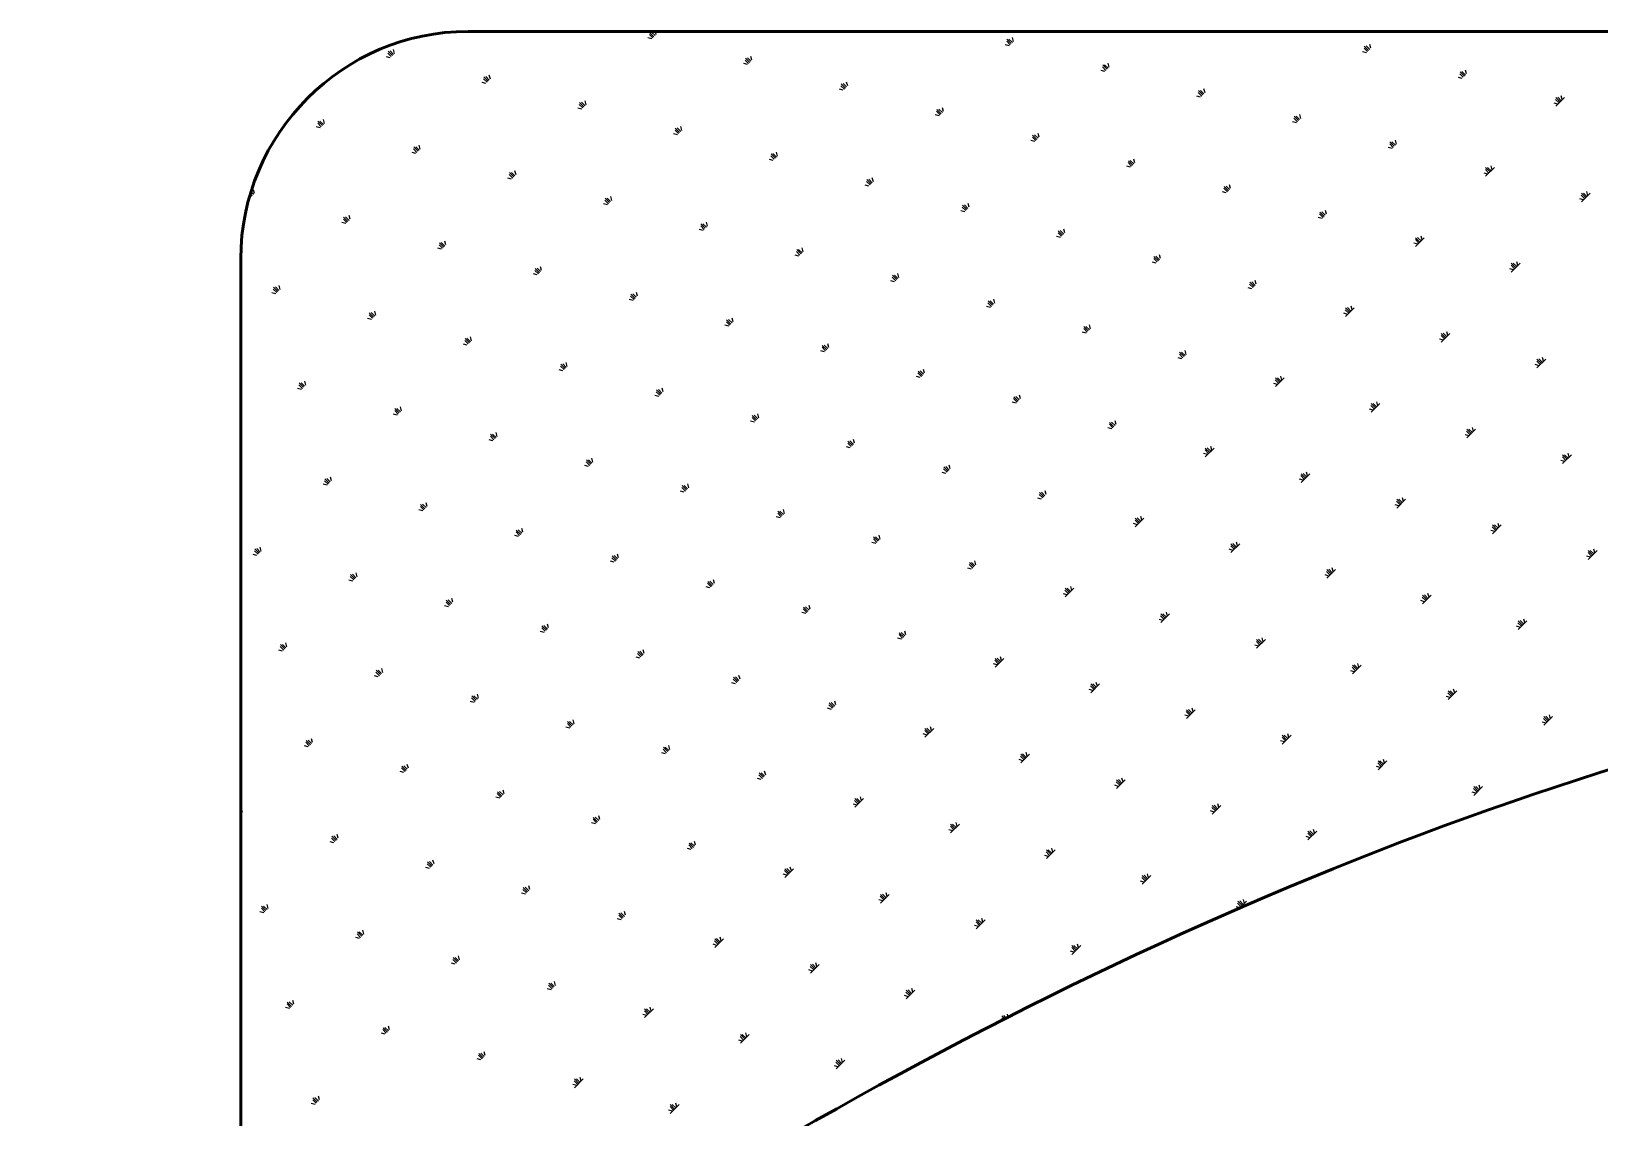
# Model space of a CAD drawing. Extents: x -2746917 to -971774, y -3334247 to -3250358.
# Drawn here: x -2364493 to -2363498, y -3276389 to -3275701 of the extents above; entities that cross this region are included whole.
import ezdxf

# ---------------------------------------------------------------- set-up
doc = ezdxf.new("R2010")
doc.units = 0
doc.header["$LTSCALE"] = 1000
doc.header["$MEASUREMENT"] = 0
doc.layers.get('0').update_dxf_attribs({"linetype": 'CONTINUOUS'})
doc.layers.add('PUB_TITLE', color=4, linetype='CONTINUOUS')

# ---------------------------------------------------------------- blocks, each defined once
blk = doc.blocks.new('A$C6B365CFD')
at = {"layer": 'PUB_TITLE', "color": 4}
for p, q in [((-497.42, 23374.92), (-499.85, 23375.57)), ((-496.72, 23375.62), (-498.95, 23377.84)), ((-496.03, 23376.31), (-498.81, 23379.09)), ((-495.33, 23377.01), (-497.56, 23379.23)), ((-494.64, 23377.7), (-495.18, 23379.73)), ((-268, 23373.34), (-268.66, 23375.77)), ((-662.63, 23363.71), (-664.86, 23365.93)), ((-661.94, 23364.4), (-664.72, 23367.18)), ((-661.24, 23365.1), (-663.47, 23367.32)), ((-660.55, 23365.79), (-661.2, 23368.22)), ((-270.78, 23370.56), (-273.21, 23371.21)), ((-270.09, 23371.26), (-272.31, 23373.48)), ((-269.39, 23371.95), (-272.17, 23374.73)), ((-268.7, 23372.65), (-270.92, 23374.87)), ((-44.15, 23366.2), (-46.58, 23366.85)), ((-43.45, 23366.9), (-45.68, 23369.12)), ((-42.76, 23367.59), (-45.54, 23370.37)), ((-42.06, 23368.29), (-44.29, 23370.51)), ((-41.37, 23368.98), (-42.02, 23371.41)), ((-663.33, 23363.01), (-665.76, 23363.66)), ((-436.69, 23358.65), (-439.12, 23359.3)), ((-436, 23359.35), (-438.22, 23361.57)), ((-435.3, 23360.04), (-438.08, 23362.82)), ((-434.61, 23360.74), (-436.83, 23362.96)), ((-433.91, 23361.43), (-434.56, 23363.86)), ((-209.36, 23354.99), (-211.58, 23357.21)), ((-208.67, 23355.68), (-211.45, 23358.46)), ((-207.97, 23356.38), (-210.2, 23358.6)), ((-207.28, 23357.07), (-207.93, 23359.5)), ((-602.6, 23346.74), (-605.03, 23347.39)), ((-601.91, 23347.43), (-604.13, 23349.66)), ((-601.21, 23348.13), (-603.99, 23350.91)), ((-600.52, 23348.82), (-602.74, 23351.05)), ((-599.82, 23349.52), (-600.47, 23351.95)), ((-374.58, 23343.77), (-377.35, 23346.55)), ((-373.88, 23344.46), (-376.1, 23346.69)), ((-373.19, 23345.16), (-373.84, 23347.59)), ((-210.06, 23354.29), (-212.49, 23354.94)), ((16.58, 23349.93), (14.15, 23350.58)), ((17.27, 23350.63), (15.05, 23352.85)), ((17.97, 23351.32), (15.19, 23354.1)), ((18.66, 23352.02), (16.44, 23354.24)), ((19.36, 23352.71), (18.71, 23355.14)), ((-539.1, 23333.25), (-539.75, 23335.68)), ((-375.96, 23342.38), (-378.39, 23343.03)), ((-375.27, 23343.07), (-377.49, 23345.3)), ((-149.33, 23338.02), (-151.76, 23338.67)), ((-148.64, 23338.71), (-150.86, 23340.94)), ((-147.94, 23339.41), (-150.72, 23342.19)), ((-147.25, 23340.1), (-149.47, 23342.33)), ((-146.55, 23340.8), (-147.2, 23343.23)), ((78, 23334.35), (75.78, 23336.58)), ((78.69, 23335.05), (75.92, 23337.83)), ((75.92, 23332.27), (81.47, 23337.83)), ((79.39, 23335.74), (77.17, 23337.97)), ((80.08, 23336.44), (79.43, 23338.87)), ((-541.87, 23330.47), (-544.3, 23331.12)), ((-541.18, 23331.16), (-543.4, 23333.39)), ((-540.48, 23331.86), (-543.26, 23334.64)), ((-539.79, 23332.55), (-542.01, 23334.78)), ((-315.24, 23326.11), (-317.67, 23326.76)), ((-314.54, 23326.8), (-316.77, 23329.03)), ((-313.85, 23327.5), (-316.63, 23330.28)), ((-313.15, 23328.19), (-315.38, 23330.42)), ((-312.46, 23328.89), (-313.11, 23331.32)), ((-87.21, 23323.14), (-89.99, 23325.92)), ((-86.52, 23323.83), (-88.74, 23326.06)), ((-85.82, 23324.53), (-86.48, 23326.96)), ((77.31, 23333.66), (74.88, 23334.31)), ((-707.78, 23318.56), (-710.21, 23319.21)), ((-707.09, 23319.25), (-709.31, 23321.47)), ((-706.39, 23319.95), (-709.17, 23322.72)), ((-705.7, 23320.64), (-707.92, 23322.86)), ((-705, 23321.34), (-705.65, 23323.76)), ((-480.45, 23314.89), (-482.67, 23317.11)), ((-479.76, 23315.59), (-482.54, 23318.36)), ((-479.06, 23316.28), (-481.29, 23318.5)), ((-478.37, 23316.98), (-479.02, 23319.4)), ((-88.6, 23321.75), (-91.03, 23322.4)), ((-87.91, 23322.44), (-90.13, 23324.67)), ((-645.67, 23303.67), (-648.44, 23306.45)), ((-644.97, 23304.37), (-647.19, 23306.59)), ((-644.28, 23305.06), (-644.93, 23307.49)), ((-481.15, 23314.2), (-483.58, 23314.85)), ((-254.51, 23309.84), (-256.94, 23310.49)), ((-253.82, 23310.53), (-256.04, 23312.75)), ((-253.12, 23311.23), (-255.9, 23314)), ((-252.43, 23311.92), (-254.65, 23314.14)), ((-251.73, 23312.62), (-252.38, 23315.04)), ((-27.88, 23305.48), (-30.31, 23306.13)), ((-27.18, 23306.17), (-29.4, 23308.39)), ((-26.49, 23306.87), (-29.27, 23309.64)), ((-25.79, 23307.56), (-28.02, 23309.78)), ((-25.1, 23308.26), (-25.75, 23310.68)), ((-647.06, 23302.29), (-649.48, 23302.94)), ((-646.36, 23302.98), (-648.58, 23305.2)), ((-420.42, 23297.93), (-422.85, 23298.58)), ((-419.73, 23298.62), (-421.95, 23300.84)), ((-419.03, 23299.31), (-421.81, 23302.09)), ((-418.34, 23300.01), (-420.56, 23302.23)), ((-417.64, 23300.7), (-418.29, 23303.13)), ((-193.09, 23294.26), (-195.31, 23296.48)), ((-192.4, 23294.95), (-195.17, 23297.73)), ((-191.7, 23295.65), (-193.92, 23297.87)), ((-191.01, 23296.34), (-191.66, 23298.77)), ((-586.33, 23286.01), (-588.76, 23286.66)), ((-585.63, 23286.71), (-587.86, 23288.93)), ((-584.94, 23287.4), (-587.72, 23290.18)), ((-584.24, 23288.1), (-586.47, 23290.32)), ((-583.55, 23288.79), (-584.2, 23291.22)), ((-358.3, 23283.04), (-361.08, 23285.82)), ((-357.61, 23283.74), (-359.83, 23285.96)), ((-356.91, 23284.43), (-357.57, 23286.86)), ((-193.78, 23293.57), (-196.21, 23294.22)), ((32.85, 23289.21), (30.42, 23289.86)), ((33.55, 23289.9), (31.32, 23292.12)), ((34.24, 23290.59), (31.46, 23293.37)), ((31.46, 23287.82), (37.02, 23293.37)), ((34.93, 23291.29), (32.71, 23293.51)), ((35.63, 23291.98), (34.98, 23294.41)), ((-750.85, 23275.49), (-752.09, 23276.73)), ((-750.15, 23276.19), (-751.77, 23277.8)), ((-749.46, 23276.88), (-750.11, 23279.31)), ((-359.69, 23281.65), (-362.12, 23282.3)), ((-359, 23282.35), (-361.22, 23284.57)), ((-133.06, 23277.29), (-135.49, 23277.94)), ((-132.36, 23277.99), (-134.59, 23280.21)), ((-131.67, 23278.68), (-134.45, 23281.46)), ((-130.97, 23279.38), (-133.2, 23281.6)), ((-130.28, 23280.07), (-130.93, 23282.5)), ((94.27, 23273.63), (92.05, 23275.85)), ((94.97, 23274.32), (92.19, 23277.1)), ((92.19, 23271.54), (97.75, 23277.1)), ((95.66, 23275.02), (93.44, 23277.24)), ((96.36, 23275.71), (95.7, 23278.14)), ((-752.24, 23274.1), (-752.81, 23274.26)), ((-751.54, 23274.8), (-752.41, 23275.66)), ((-525.6, 23269.74), (-528.03, 23270.39)), ((-524.91, 23270.44), (-527.13, 23272.66)), ((-524.21, 23271.13), (-526.99, 23273.91)), ((-523.52, 23271.83), (-525.74, 23274.05)), ((-522.82, 23272.52), (-523.47, 23274.95)), ((-298.97, 23265.38), (-301.4, 23266.03)), ((-298.27, 23266.08), (-300.49, 23268.3)), ((-297.58, 23266.77), (-300.36, 23269.55)), ((-296.88, 23267.47), (-299.11, 23269.69)), ((-296.19, 23268.16), (-296.84, 23270.59)), ((-69.55, 23263.8), (-70.2, 23266.23)), ((93.58, 23272.93), (91.15, 23273.58)), ((-691.51, 23257.83), (-693.94, 23258.48)), ((-690.82, 23258.52), (-693.04, 23260.75)), ((-690.12, 23259.22), (-692.9, 23262)), ((-689.43, 23259.91), (-691.65, 23262.14)), ((-688.73, 23260.61), (-689.38, 23263.04)), ((-464.18, 23254.16), (-466.4, 23256.39)), ((-463.49, 23254.86), (-466.26, 23257.64)), ((-462.79, 23255.55), (-465.01, 23257.78)), ((-462.1, 23256.25), (-462.75, 23258.68)), ((-72.33, 23261.02), (-74.76, 23261.67)), ((-71.64, 23261.72), (-73.86, 23263.94)), ((-70.94, 23262.41), (-73.72, 23265.19)), ((-70.25, 23263.11), (-72.47, 23265.33)), ((-628.7, 23243.64), (-630.92, 23245.86)), ((-628.01, 23244.34), (-628.66, 23246.77)), ((-464.88, 23253.47), (-467.3, 23254.12)), ((-238.24, 23249.11), (-240.67, 23249.76)), ((-237.55, 23249.8), (-239.77, 23252.03)), ((-236.85, 23250.5), (-239.63, 23253.28)), ((-236.16, 23251.19), (-238.38, 23253.42)), ((-235.46, 23251.89), (-236.11, 23254.32)), ((-10.91, 23245.44), (-13.13, 23247.67)), ((-10.22, 23246.14), (-12.99, 23248.92)), ((-12.99, 23243.36), (-7.44, 23248.92)), ((-9.52, 23246.83), (-11.74, 23249.06)), ((-8.83, 23247.53), (-9.48, 23249.96)), ((-630.78, 23241.56), (-633.21, 23242.21)), ((-630.09, 23242.25), (-632.31, 23244.48)), ((-629.39, 23242.95), (-632.17, 23245.73)), ((-404.15, 23237.2), (-406.58, 23237.85)), ((-403.45, 23237.89), (-405.68, 23240.12)), ((-402.76, 23238.59), (-405.54, 23241.37)), ((-402.06, 23239.28), (-404.29, 23241.5)), ((-401.37, 23239.98), (-402.02, 23242.41)), ((-176.12, 23234.23), (-178.9, 23237.01)), ((-175.43, 23234.92), (-177.65, 23237.14)), ((-174.73, 23235.62), (-175.39, 23238.05)), ((-11.6, 23244.75), (-14.03, 23245.4)), ((-569.36, 23225.98), (-571.59, 23228.2)), ((-568.67, 23226.68), (-571.45, 23229.45)), ((-567.97, 23227.37), (-570.2, 23229.59)), ((-567.28, 23228.07), (-567.93, 23230.49)), ((-340.64, 23223.71), (-341.29, 23226.13)), ((-177.51, 23232.84), (-179.94, 23233.49)), ((-176.82, 23233.53), (-179.04, 23235.76)), ((49.12, 23228.48), (46.69, 23229.13)), ((49.82, 23229.17), (47.59, 23231.4)), ((50.51, 23229.87), (47.73, 23232.65)), ((47.73, 23227.09), (53.29, 23232.65)), ((51.21, 23230.56), (48.98, 23232.78)), ((51.9, 23231.26), (51.25, 23233.69)), ((-735.27, 23214.07), (-737.49, 23216.29)), ((-734.58, 23214.76), (-737.35, 23217.54)), ((-733.88, 23215.46), (-736.1, 23217.68)), ((-733.19, 23216.15), (-733.84, 23218.58)), ((-570.06, 23225.29), (-572.49, 23225.94)), ((-343.42, 23220.93), (-345.85, 23221.58)), ((-342.73, 23221.62), (-344.95, 23223.84)), ((-342.03, 23222.32), (-344.81, 23225.09)), ((-341.34, 23223.01), (-343.56, 23225.23)), ((-116.79, 23216.57), (-119.22, 23217.22)), ((-116.09, 23217.26), (-118.31, 23219.48)), ((-115.4, 23217.96), (-118.18, 23220.73)), ((-114.7, 23218.65), (-116.93, 23220.87)), ((-114.01, 23219.35), (-114.66, 23221.77)), ((-735.97, 23213.37), (-738.39, 23214.03)), ((-509.33, 23209.01), (-511.76, 23209.67)), ((-508.64, 23209.71), (-510.86, 23211.93)), ((-507.94, 23210.4), (-510.72, 23213.18)), ((-507.25, 23211.1), (-509.47, 23213.32)), ((-506.55, 23211.79), (-507.2, 23214.22)), ((-282, 23205.35), (-284.22, 23207.57)), ((-281.31, 23206.04), (-284.08, 23208.82)), ((-280.61, 23206.74), (-282.83, 23208.96)), ((-279.92, 23207.43), (-280.57, 23209.86)), ((-675.24, 23197.1), (-677.67, 23197.75)), ((-674.54, 23197.8), (-676.77, 23200.02)), ((-673.85, 23198.49), (-676.63, 23201.27)), ((-673.15, 23199.19), (-675.38, 23201.41)), ((-672.46, 23199.88), (-673.11, 23202.31)), ((-447.21, 23194.13), (-449.99, 23196.91)), ((-446.52, 23194.83), (-448.74, 23197.05)), ((-445.83, 23195.52), (-446.48, 23197.95)), ((-282.69, 23204.65), (-285.12, 23205.31)), ((-56.06, 23200.29), (-58.49, 23200.95)), ((-55.36, 23200.99), (-57.59, 23203.21)), ((-54.67, 23201.68), (-57.45, 23204.46)), ((-57.45, 23198.91), (-51.89, 23204.46)), ((-53.98, 23202.38), (-56.2, 23204.6)), ((-53.28, 23203.07), (-53.93, 23205.5)), ((-448.6, 23192.74), (-451.03, 23193.39)), ((-447.91, 23193.44), (-450.13, 23195.66)), ((-221.97, 23188.38), (-224.4, 23189.03)), ((-221.27, 23189.08), (-223.5, 23191.3)), ((-220.58, 23189.77), (-223.36, 23192.55)), ((-219.88, 23190.47), (-222.11, 23192.69)), ((-219.19, 23191.16), (-219.84, 23193.59)), ((5.36, 23184.72), (3.14, 23186.94)), ((6.06, 23185.41), (3.28, 23188.19)), ((3.28, 23182.63), (8.83, 23188.19)), ((6.75, 23186.11), (4.53, 23188.33)), ((7.45, 23186.8), (6.79, 23189.23)), ((-614.51, 23180.83), (-616.94, 23181.48)), ((-613.82, 23181.53), (-616.04, 23183.75)), ((-613.12, 23182.22), (-615.9, 23185)), ((-612.43, 23182.92), (-614.65, 23185.14)), ((-611.73, 23183.61), (-612.38, 23186.04)), ((-387.88, 23176.47), (-390.31, 23177.12)), ((-387.18, 23177.17), (-389.4, 23179.39)), ((-386.49, 23177.86), (-389.27, 23180.64)), ((-385.79, 23178.56), (-388.02, 23180.78)), ((-385.1, 23179.25), (-385.75, 23181.68)), ((-159.85, 23173.5), (-162.63, 23176.28)), ((-159.16, 23174.2), (-161.38, 23176.42)), ((-158.46, 23174.89), (-159.11, 23177.32)), ((4.67, 23184.02), (2.24, 23184.67)), ((-553.09, 23165.25), (-555.31, 23167.48)), ((-552.4, 23165.95), (-555.17, 23168.73)), ((-551.7, 23166.64), (-553.92, 23168.87)), ((-551.01, 23167.34), (-551.66, 23169.77)), ((-161.24, 23172.11), (-163.67, 23172.76)), ((-160.55, 23172.81), (-162.77, 23175.03)), ((65.39, 23167.75), (62.96, 23168.4)), ((66.09, 23168.45), (63.87, 23170.67)), ((66.78, 23169.14), (64, 23171.92)), ((64, 23166.36), (69.56, 23171.92)), ((67.48, 23169.84), (65.26, 23172.06)), ((68.17, 23170.53), (67.52, 23172.96)), ((-718.3, 23154.04), (-721.08, 23156.82)), ((-717.61, 23154.73), (-719.83, 23156.95)), ((-716.92, 23155.43), (-717.57, 23157.86)), ((-553.79, 23164.56), (-556.21, 23165.21)), ((-327.15, 23160.2), (-329.58, 23160.85)), ((-326.46, 23160.89), (-328.68, 23163.12)), ((-325.76, 23161.59), (-328.54, 23164.37)), ((-325.07, 23162.28), (-327.29, 23164.51)), ((-324.37, 23162.98), (-325.02, 23165.41)), ((-100.51, 23155.84), (-102.94, 23156.49)), ((-99.82, 23156.53), (-102.04, 23158.76)), ((-99.13, 23157.23), (-101.9, 23160.01)), ((-101.9, 23154.45), (-96.35, 23160.01)), ((-98.43, 23157.92), (-100.65, 23160.15)), ((-97.74, 23158.62), (-98.39, 23161.05)), ((-719.69, 23152.65), (-722.12, 23153.3)), ((-719, 23153.34), (-721.22, 23155.57)), ((-493.06, 23148.29), (-495.49, 23148.94)), ((-492.36, 23148.98), (-494.59, 23151.21)), ((-491.67, 23149.68), (-494.45, 23152.46)), ((-490.97, 23150.37), (-493.2, 23152.59)), ((-490.28, 23151.07), (-490.93, 23153.5)), ((-265.73, 23144.62), (-267.95, 23146.85)), ((-265.03, 23145.32), (-267.81, 23148.1)), ((-264.34, 23146.01), (-266.56, 23148.23)), ((-263.64, 23146.71), (-264.3, 23149.14)), ((-658.97, 23136.38), (-661.4, 23137.03)), ((-658.27, 23137.07), (-660.5, 23139.29)), ((-657.58, 23137.77), (-660.36, 23140.54)), ((-656.88, 23138.46), (-659.11, 23140.68)), ((-656.19, 23139.15), (-656.84, 23141.58)), ((-429.55, 23134.79), (-430.2, 23137.22)), ((-266.42, 23143.93), (-268.85, 23144.58)), ((-39.79, 23139.57), (-42.22, 23140.22)), ((-39.09, 23140.26), (-41.32, 23142.49)), ((-38.4, 23140.96), (-41.18, 23143.74)), ((-41.18, 23138.18), (-35.62, 23143.74)), ((-37.7, 23141.65), (-39.93, 23143.87)), ((-37.01, 23142.35), (-37.66, 23144.78)), ((-432.33, 23132.02), (-434.76, 23132.67)), ((-431.64, 23132.71), (-433.86, 23134.93)), ((-430.94, 23133.41), (-433.72, 23136.18)), ((-430.25, 23134.1), (-432.47, 23136.32)), ((-205.7, 23127.66), (-208.13, 23128.31)), ((-205, 23128.35), (-207.22, 23130.57)), ((-204.31, 23129.05), (-207.09, 23131.82)), ((-203.61, 23129.74), (-205.84, 23131.96)), ((-202.92, 23130.43), (-203.57, 23132.86)), ((22.33, 23124.69), (19.55, 23127.46)), ((19.55, 23121.91), (25.11, 23127.46)), ((23.02, 23125.38), (20.8, 23127.6)), ((23.72, 23126.07), (23.07, 23128.5)), ((-598.24, 23120.1), (-600.67, 23120.76)), ((-597.55, 23120.8), (-599.77, 23123.02)), ((-596.85, 23121.49), (-599.63, 23124.27)), ((-596.16, 23122.19), (-598.38, 23124.41)), ((-595.46, 23122.88), (-596.11, 23125.31)), ((-370.91, 23116.44), (-373.13, 23118.66)), ((-370.22, 23117.13), (-372.99, 23119.91)), ((-369.52, 23117.83), (-371.74, 23120.05)), ((-368.83, 23118.52), (-369.48, 23120.95)), ((-142.19, 23114.16), (-142.84, 23116.59)), ((20.94, 23123.3), (18.51, 23123.95)), ((21.63, 23123.99), (19.41, 23126.21)), ((-536.82, 23104.53), (-539.04, 23106.75)), ((-536.12, 23105.22), (-538.9, 23108)), ((-535.43, 23105.92), (-537.65, 23108.14)), ((-534.74, 23106.61), (-535.39, 23109.04)), ((-371.61, 23115.74), (-374.03, 23116.4)), ((-144.97, 23111.38), (-147.4, 23112.04)), ((-144.28, 23112.08), (-146.5, 23114.3)), ((-143.58, 23112.77), (-146.36, 23115.55)), ((-146.36, 23110), (-140.8, 23115.55)), ((-142.89, 23113.47), (-145.11, 23115.69)), ((81.67, 23107.02), (79.24, 23107.68)), ((82.36, 23107.72), (80.14, 23109.94)), ((83.05, 23108.41), (80.28, 23111.19)), ((80.28, 23105.64), (85.83, 23111.19)), ((83.75, 23109.11), (81.53, 23111.33)), ((84.44, 23109.8), (83.79, 23112.23)), ((-700.64, 23094.7), (-701.29, 23097.13)), ((-537.51, 23103.83), (-539.94, 23104.48)), ((-310.88, 23099.47), (-313.31, 23100.12)), ((-310.18, 23100.17), (-312.41, 23102.39)), ((-309.49, 23100.86), (-312.27, 23103.64)), ((-308.79, 23101.56), (-311.02, 23103.78)), ((-308.1, 23102.25), (-308.75, 23104.68)), ((-83.55, 23095.81), (-85.77, 23098.03)), ((-82.85, 23096.5), (-85.63, 23099.28)), ((-85.63, 23093.72), (-80.08, 23099.28)), ((-82.16, 23097.2), (-84.38, 23099.42)), ((-81.46, 23097.89), (-82.12, 23100.32)), ((-703.42, 23091.92), (-705.85, 23092.57)), ((-702.73, 23092.62), (-704.95, 23094.84)), ((-702.03, 23093.31), (-704.81, 23096.09)), ((-701.34, 23094.01), (-703.56, 23096.23)), ((-476.79, 23087.56), (-479.22, 23088.21)), ((-476.09, 23088.26), (-478.31, 23090.48)), ((-475.4, 23088.95), (-478.18, 23091.73)), ((-474.7, 23089.65), (-476.93, 23091.87)), ((-474.01, 23090.34), (-474.66, 23092.77)), ((-248.76, 23084.59), (-251.54, 23087.37)), ((-248.07, 23085.29), (-250.29, 23087.51)), ((-247.37, 23085.98), (-248.02, 23088.41)), ((-84.24, 23095.11), (-86.67, 23095.76)), ((-642, 23076.34), (-644.22, 23078.57)), ((-641.31, 23077.04), (-644.08, 23079.82)), ((-640.61, 23077.73), (-642.83, 23079.96)), ((-639.92, 23078.43), (-640.57, 23080.86)), ((-250.15, 23083.2), (-252.58, 23083.85)), ((-249.46, 23083.9), (-251.68, 23086.12)), ((-23.52, 23078.84), (-25.95, 23079.49)), ((-22.82, 23079.54), (-25.04, 23081.76)), ((-22.13, 23080.23), (-24.91, 23083.01)), ((-24.91, 23077.45), (-19.35, 23083.01)), ((-21.43, 23080.93), (-23.66, 23083.15)), ((-20.74, 23081.62), (-21.39, 23084.05)), ((-642.7, 23075.65), (-645.12, 23076.3)), ((-416.06, 23071.29), (-418.49, 23071.94)), ((-415.37, 23071.98), (-417.59, 23074.21)), ((-414.67, 23072.68), (-417.45, 23075.46)), ((-413.98, 23073.37), (-416.2, 23075.6)), ((-413.28, 23074.07), (-413.93, 23076.5)), ((-189.42, 23066.93), (-191.85, 23067.58)), ((-188.73, 23067.62), (-190.95, 23069.85)), ((-188.04, 23068.32), (-190.81, 23071.1)), ((-190.81, 23065.54), (-185.26, 23071.1)), ((-187.34, 23069.01), (-189.56, 23071.24)), ((-186.65, 23069.71), (-187.3, 23072.14)), ((39.29, 23064.65), (37.07, 23066.88)), ((39.99, 23065.35), (39.34, 23067.78)), ((-581.97, 23059.38), (-584.4, 23060.03)), ((-581.27, 23060.07), (-583.5, 23062.3)), ((-580.58, 23060.77), (-583.36, 23063.55)), ((-579.88, 23061.46), (-582.11, 23063.68)), ((-579.19, 23062.16), (-579.84, 23064.59)), ((-354.64, 23055.71), (-356.86, 23057.94)), ((-353.94, 23056.41), (-356.72, 23059.19)), ((-353.25, 23057.1), (-355.47, 23059.32)), ((-352.55, 23057.8), (-353.21, 23060.23)), ((37.21, 23062.57), (34.78, 23063.22)), ((37.91, 23063.26), (35.68, 23065.49)), ((38.6, 23063.96), (35.82, 23066.74)), ((35.82, 23061.18), (41.38, 23066.74)), ((-747.88, 23047.47), (-750.31, 23048.12)), ((-747.18, 23048.16), (-749.41, 23050.38)), ((-746.49, 23048.86), (-749.27, 23051.63)), ((-745.79, 23049.55), (-748.02, 23051.77)), ((-745.1, 23050.24), (-745.75, 23052.67)), ((-519.85, 23044.5), (-522.63, 23047.27)), ((-519.16, 23045.19), (-521.38, 23047.41)), ((-518.46, 23045.88), (-519.11, 23048.31)), ((-355.33, 23055.02), (-357.76, 23055.67)), ((-128.7, 23050.66), (-131.13, 23051.31)), ((-128, 23051.35), (-130.23, 23053.58)), ((-127.31, 23052.05), (-130.09, 23054.83)), ((-130.09, 23049.27), (-124.53, 23054.83)), ((-126.61, 23052.74), (-128.84, 23054.96)), ((-125.92, 23053.44), (-126.57, 23055.87)), ((97.94, 23046.3), (95.51, 23046.95)), ((98.63, 23046.99), (96.41, 23049.22)), ((99.33, 23047.69), (96.55, 23050.47)), ((96.55, 23044.91), (102.1, 23050.47)), ((100.02, 23048.38), (97.8, 23050.6)), ((100.72, 23049.08), (100.06, 23051.51)), ((-521.24, 23043.11), (-523.67, 23043.76)), ((-520.55, 23043.8), (-522.77, 23046.02)), ((-294.61, 23038.75), (-297.04, 23039.4)), ((-293.91, 23039.44), (-296.13, 23041.66)), ((-293.22, 23040.14), (-296, 23042.91)), ((-292.52, 23040.83), (-294.75, 23043.05)), ((-291.83, 23041.52), (-292.48, 23043.95)), ((-67.28, 23035.08), (-69.5, 23037.3)), ((-66.58, 23035.78), (-69.36, 23038.55)), ((-69.36, 23033), (-63.8, 23038.55)), ((-65.89, 23036.47), (-68.11, 23038.69)), ((-65.19, 23037.16), (-65.84, 23039.59)), ((-687.15, 23031.19), (-689.58, 23031.85)), ((-686.46, 23031.89), (-688.68, 23034.11)), ((-685.76, 23032.58), (-688.54, 23035.36)), ((-685.07, 23033.28), (-687.29, 23035.5)), ((-684.37, 23033.97), (-685.02, 23036.4)), ((-460.52, 23026.83), (-462.94, 23027.49)), ((-459.82, 23027.53), (-462.04, 23029.75)), ((-459.13, 23028.22), (-461.9, 23031)), ((-458.43, 23028.92), (-460.65, 23031.14)), ((-457.74, 23029.61), (-458.39, 23032.04)), ((-231.1, 23025.25), (-231.75, 23027.68)), ((-67.97, 23034.39), (-70.4, 23035.04)), ((-625.73, 23015.62), (-627.95, 23017.84)), ((-625.03, 23016.31), (-627.81, 23019.09)), ((-624.34, 23017.01), (-626.56, 23019.23)), ((-623.65, 23017.7), (-624.3, 23020.13)), ((-233.88, 23022.47), (-236.31, 23023.13)), ((-233.19, 23023.17), (-235.41, 23025.39)), ((-232.49, 23023.86), (-235.27, 23026.64)), ((-235.27, 23021.09), (-229.71, 23026.64)), ((-231.8, 23024.56), (-234.02, 23026.78)), ((-7.24, 23018.11), (-9.67, 23018.77)), ((-6.55, 23018.81), (-8.77, 23021.03)), ((-5.86, 23019.5), (-8.63, 23022.28)), ((-8.63, 23016.73), (-3.08, 23022.28)), ((-5.16, 23020.2), (-7.38, 23022.42)), ((-4.47, 23020.89), (-5.12, 23023.32)), ((-626.42, 23014.92), (-628.85, 23015.57)), ((-399.79, 23010.56), (-402.22, 23011.21)), ((-399.09, 23011.26), (-401.32, 23013.48)), ((-398.4, 23011.95), (-401.18, 23014.73)), ((-397.7, 23012.65), (-399.93, 23014.87)), ((-397.01, 23013.34), (-397.66, 23015.77)), ((-172.46, 23006.9), (-174.68, 23009.12)), ((-171.76, 23007.59), (-174.54, 23010.37)), ((-174.54, 23004.81), (-168.99, 23010.37)), ((-171.07, 23008.29), (-173.29, 23010.51)), ((-170.37, 23008.98), (-171.03, 23011.41)), ((-565.7, 22998.65), (-568.13, 22999.3)), ((-565, 22999.35), (-567.23, 23001.57)), ((-564.31, 23000.04), (-567.09, 23002.82)), ((-563.61, 23000.74), (-565.84, 23002.96)), ((-562.92, 23001.43), (-563.57, 23003.86)), ((-338.37, 22994.99), (-340.59, 22997.21)), ((-337.67, 22995.68), (-340.45, 22998.46)), ((-336.98, 22996.38), (-339.2, 22998.6)), ((-336.28, 22997.07), (-336.93, 22999.5)), ((-173.15, 23006.2), (-175.58, 23006.85)), ((53.48, 23001.84), (51.05, 23002.49)), ((54.18, 23002.54), (51.95, 23004.76)), ((54.87, 23003.23), (52.09, 23006.01)), ((52.09, 23000.45), (57.65, 23006.01)), ((55.57, 23003.93), (53.34, 23006.15)), ((56.26, 23004.62), (55.61, 23007.05)), ((-731.61, 22986.74), (-734.03, 22987.39)), ((-730.91, 22987.43), (-733.13, 22989.66)), ((-730.22, 22988.13), (-732.99, 22990.91)), ((-729.52, 22988.82), (-731.74, 22991.05)), ((-728.83, 22989.52), (-729.48, 22991.95)), ((-502.19, 22985.16), (-502.84, 22987.59)), ((-339.06, 22994.29), (-341.49, 22994.94)), ((-112.43, 22989.93), (-114.86, 22990.58)), ((-111.73, 22990.63), (-113.95, 22992.85)), ((-111.04, 22991.32), (-113.82, 22994.1)), ((-113.82, 22988.54), (-108.26, 22994.1)), ((-110.34, 22992.02), (-112.57, 22994.24)), ((-109.65, 22992.71), (-110.3, 22995.14)), ((-504.97, 22982.38), (-507.4, 22983.03)), ((-504.28, 22983.07), (-506.5, 22985.3)), ((-503.58, 22983.77), (-506.36, 22986.55)), ((-502.89, 22984.46), (-505.11, 22986.69)), ((-278.33, 22978.02), (-280.76, 22978.67)), ((-277.64, 22978.71), (-279.86, 22980.94)), ((-276.95, 22979.41), (-279.72, 22982.19)), ((-279.72, 22976.63), (-274.17, 22982.19)), ((-276.25, 22980.1), (-278.47, 22982.33)), ((-275.56, 22980.8), (-276.21, 22983.23)), ((-50.31, 22975.05), (-53.09, 22977.83)), ((-53.09, 22972.27), (-47.53, 22977.83)), ((-49.62, 22975.74), (-51.84, 22977.97)), ((-48.92, 22976.44), (-49.57, 22978.87)), ((-670.88, 22970.47), (-673.31, 22971.12)), ((-670.18, 22971.16), (-672.41, 22973.39)), ((-669.49, 22971.86), (-672.27, 22974.64)), ((-668.79, 22972.55), (-671.02, 22974.77)), ((-668.1, 22973.25), (-668.75, 22975.68)), ((-443.55, 22966.8), (-445.77, 22969.03)), ((-442.85, 22967.5), (-445.63, 22970.28)), ((-442.16, 22968.19), (-444.38, 22970.41)), ((-441.47, 22968.89), (-442.12, 22971.32)), ((-51.7, 22973.66), (-54.13, 22974.31)), ((-51, 22974.35), (-53.23, 22976.58)), ((-608.76, 22955.59), (-611.54, 22958.36)), ((-608.07, 22956.28), (-610.29, 22958.5)), ((-607.37, 22956.97), (-608.02, 22959.4)), ((-444.24, 22966.11), (-446.67, 22966.76)), ((-217.61, 22961.75), (-220.04, 22962.4)), ((-216.91, 22962.44), (-219.14, 22964.67)), ((-216.22, 22963.14), (-219, 22965.92)), ((-219, 22960.36), (-213.44, 22965.92)), ((-215.52, 22963.83), (-217.75, 22966.05)), ((-214.83, 22964.53), (-215.48, 22966.96)), ((9.03, 22957.39), (6.6, 22958.04)), ((9.72, 22958.08), (7.5, 22960.31)), ((10.42, 22958.78), (7.64, 22961.56)), ((7.64, 22956), (13.19, 22961.56)), ((11.11, 22959.47), (8.89, 22961.69)), ((11.81, 22960.17), (11.15, 22962.6)), ((-610.15, 22954.2), (-612.58, 22954.85)), ((-609.46, 22954.89), (-611.68, 22957.11)), ((-383.52, 22949.84), (-385.95, 22950.49)), ((-382.82, 22950.53), (-385.04, 22952.75)), ((-382.13, 22951.23), (-384.91, 22954)), ((-381.43, 22951.92), (-383.66, 22954.14)), ((-380.74, 22952.61), (-381.39, 22955.04)), ((-156.19, 22946.17), (-158.41, 22948.39)), ((-155.49, 22946.87), (-158.27, 22949.64)), ((-158.27, 22944.09), (-152.71, 22949.64)), ((-154.8, 22947.56), (-157.02, 22949.78)), ((-154.1, 22948.25), (-154.75, 22950.68)), ((-549.43, 22937.92), (-551.85, 22938.58)), ((-548.73, 22938.62), (-550.95, 22940.84)), ((-548.04, 22939.31), (-550.81, 22942.09)), ((-547.34, 22940.01), (-549.56, 22942.23)), ((-546.65, 22940.7), (-547.3, 22943.13)), ((-321.4, 22934.95), (-324.18, 22937.73)), ((-324.18, 22932.18), (-318.62, 22937.73)), ((-320.71, 22935.65), (-322.93, 22937.87)), ((-320.01, 22936.34), (-320.66, 22938.77)), ((-156.88, 22945.48), (-159.31, 22946.13)), ((69.75, 22941.12), (67.32, 22941.77)), ((70.45, 22941.81), (68.23, 22944.03)), ((71.14, 22942.51), (68.36, 22945.28)), ((68.36, 22939.73), (73.92, 22945.28)), ((71.84, 22943.2), (69.62, 22945.42)), ((72.53, 22943.89), (71.88, 22946.32)), ((-714.64, 22926.71), (-716.86, 22928.93)), ((-713.94, 22927.4), (-716.72, 22930.18)), ((-713.25, 22928.1), (-715.47, 22930.32)), ((-712.56, 22928.79), (-713.21, 22931.22)), ((-322.79, 22933.56), (-325.22, 22934.22)), ((-322.1, 22934.26), (-324.32, 22936.48)), ((-96.15, 22929.2), (-98.58, 22929.86)), ((-95.46, 22929.9), (-97.68, 22932.12)), ((-94.77, 22930.59), (-97.54, 22933.37)), ((-97.54, 22927.82), (-91.99, 22933.37)), ((-94.07, 22931.29), (-96.29, 22933.51)), ((-93.38, 22931.98), (-94.03, 22934.41)), ((-715.33, 22926.01), (-717.76, 22926.66)), ((-488.7, 22921.65), (-491.13, 22922.3)), ((-488, 22922.35), (-490.23, 22924.57)), ((-487.31, 22923.04), (-490.09, 22925.82)), ((-486.61, 22923.74), (-488.84, 22925.96)), ((-485.92, 22924.43), (-486.57, 22926.86)), ((-262.06, 22917.29), (-264.49, 22917.94)), ((-261.37, 22917.99), (-263.59, 22920.21)), ((-260.67, 22918.68), (-263.45, 22921.46)), ((-263.45, 22915.9), (-257.9, 22921.46)), ((-259.98, 22919.38), (-262.2, 22921.6)), ((-259.28, 22920.07), (-259.94, 22922.5)), ((-32.65, 22915.71), (-33.3, 22918.14)), ((-654.61, 22909.74), (-657.04, 22910.39)), ((-653.91, 22910.44), (-656.14, 22912.66)), ((-653.22, 22911.13), (-656, 22913.91)), ((-652.52, 22911.83), (-654.75, 22914.05)), ((-651.83, 22912.52), (-652.48, 22914.95)), ((-427.28, 22906.08), (-429.5, 22908.3)), ((-426.58, 22906.77), (-429.36, 22909.55)), ((-425.89, 22907.47), (-428.11, 22909.69)), ((-425.19, 22908.16), (-425.84, 22910.59)), ((-35.43, 22912.93), (-37.86, 22913.58)), ((-34.73, 22913.63), (-36.96, 22915.85)), ((-34.04, 22914.32), (-36.82, 22917.1)), ((-36.82, 22911.54), (-31.26, 22917.1)), ((-33.34, 22915.02), (-35.57, 22917.24)), ((-591.8, 22895.55), (-594.02, 22897.78)), ((-591.1, 22896.25), (-591.75, 22898.68)), ((-427.97, 22905.38), (-430.4, 22906.03)), ((-201.34, 22901.02), (-203.77, 22901.67)), ((-200.64, 22901.72), (-202.86, 22903.94)), ((-199.95, 22902.41), (-202.73, 22905.19)), ((-202.73, 22899.63), (-197.17, 22905.19)), ((-199.25, 22903.11), (-201.48, 22905.33)), ((-198.56, 22903.8), (-199.21, 22906.23)), ((25.99, 22897.36), (23.77, 22899.58)), ((26.69, 22898.05), (23.91, 22900.83)), ((23.91, 22895.27), (29.47, 22900.83)), ((27.38, 22898.75), (25.16, 22900.97)), ((28.08, 22899.44), (27.43, 22901.87)), ((-593.88, 22893.47), (-596.31, 22894.12)), ((-593.19, 22894.16), (-595.41, 22896.39)), ((-592.49, 22894.86), (-595.27, 22897.64)), ((-367.25, 22889.11), (-369.67, 22889.76)), ((-366.55, 22889.8), (-368.77, 22892.03)), ((-365.86, 22890.5), (-368.63, 22893.28)), ((-368.63, 22887.72), (-363.08, 22893.28)), ((-365.16, 22891.19), (-367.38, 22893.42)), ((-364.47, 22891.89), (-365.12, 22894.32)), ((-139.22, 22886.14), (-142, 22888.92)), ((-142, 22883.36), (-136.44, 22888.92)), ((-138.53, 22886.83), (-140.75, 22889.06)), ((-137.83, 22887.53), (-138.48, 22889.96)), ((25.3, 22896.66), (22.87, 22897.31)), ((-757.71, 22883.64), (-758.12, 22884.06)), ((-757.01, 22884.34), (-757.66, 22886.77)), ((-533.15, 22877.2), (-535.58, 22877.85)), ((-532.46, 22877.89), (-534.68, 22880.12)), ((-531.76, 22878.59), (-534.54, 22881.37)), ((-531.07, 22879.28), (-533.29, 22881.5)), ((-530.38, 22879.98), (-531.03, 22882.41)), ((-303.74, 22875.62), (-304.39, 22878.05)), ((-140.61, 22884.75), (-143.04, 22885.4)), ((-139.92, 22885.44), (-142.14, 22887.67)), ((-698.37, 22865.98), (-700.59, 22868.2)), ((-697.67, 22866.68), (-700.45, 22869.45)), ((-696.98, 22867.37), (-699.2, 22869.59)), ((-696.28, 22868.06), (-696.93, 22870.49)), ((-306.52, 22872.84), (-308.95, 22873.49)), ((-305.82, 22873.53), (-308.05, 22875.76)), ((-305.13, 22874.23), (-307.91, 22877.01)), ((-307.91, 22871.45), (-302.35, 22877.01)), ((-304.43, 22874.92), (-306.66, 22877.14)), ((-79.88, 22868.48), (-82.31, 22869.13)), ((-79.19, 22869.17), (-81.41, 22871.4)), ((-78.49, 22869.87), (-81.27, 22872.65)), ((-81.27, 22867.09), (-75.72, 22872.65)), ((-77.8, 22870.56), (-80.02, 22872.78)), ((-77.1, 22871.26), (-77.76, 22873.69)), ((-699.06, 22865.29), (-701.49, 22865.94)), ((-472.43, 22860.93), (-474.86, 22861.58)), ((-471.73, 22861.62), (-473.95, 22863.84)), ((-471.04, 22862.32), (-473.82, 22865.09)), ((-470.34, 22863.01), (-472.57, 22865.23)), ((-469.65, 22863.7), (-470.3, 22866.13)), ((-245.1, 22857.26), (-247.32, 22859.48)), ((-244.4, 22857.96), (-247.18, 22860.73)), ((-247.18, 22855.18), (-241.62, 22860.73)), ((-243.71, 22858.65), (-245.93, 22860.87)), ((-243.01, 22859.34), (-243.66, 22861.77)), ((-638.34, 22849.01), (-640.76, 22849.67)), ((-637.64, 22849.71), (-639.86, 22851.93)), ((-636.95, 22850.4), (-639.72, 22853.18)), ((-636.25, 22851.1), (-638.47, 22853.32)), ((-635.56, 22851.79), (-636.21, 22854.22)), ((-410.31, 22846.04), (-413.09, 22848.82)), ((-413.09, 22843.27), (-407.53, 22848.82)), ((-409.62, 22846.74), (-411.84, 22848.96)), ((-408.92, 22847.43), (-409.57, 22849.86)), ((-245.79, 22856.57), (-248.22, 22857.22)), ((-411.7, 22844.65), (-414.13, 22845.31)), ((-411.01, 22845.35), (-413.23, 22847.57)), ((-185.06, 22840.29), (-187.49, 22840.95)), ((-184.37, 22840.99), (-186.59, 22843.21)), ((-183.68, 22841.68), (-186.45, 22844.46)), ((-186.45, 22838.91), (-180.9, 22844.46)), ((-182.98, 22842.38), (-185.2, 22844.6)), ((-182.29, 22843.07), (-182.94, 22845.5)), ((-577.61, 22832.74), (-580.04, 22833.39)), ((-576.91, 22833.44), (-579.14, 22835.66)), ((-576.22, 22834.13), (-579, 22836.91)), ((-575.52, 22834.83), (-577.75, 22837.05)), ((-574.83, 22835.52), (-575.48, 22837.95)), ((-350.97, 22828.38), (-353.4, 22829.03)), ((-350.28, 22829.08), (-352.5, 22831.3)), ((-349.58, 22829.77), (-352.36, 22832.55)), ((-352.36, 22826.99), (-346.81, 22832.55)), ((-348.89, 22830.47), (-351.11, 22832.69)), ((-348.19, 22831.16), (-348.85, 22833.59)), ((-122.95, 22825.41), (-125.73, 22828.19)), ((-122.25, 22826.11), (-124.48, 22828.33)), ((-124.41, 22823.95), (-120.17, 22828.19)), ((-121.56, 22826.8), (-122.21, 22829.23)), ((-743.52, 22820.83), (-745.95, 22821.48)), ((-742.82, 22821.53), (-745.05, 22823.75)), ((-742.13, 22822.22), (-744.91, 22825)), ((-741.43, 22822.91), (-743.66, 22825.14)), ((-740.74, 22823.61), (-741.39, 22826.04)), ((-516.19, 22817.17), (-518.41, 22819.39)), ((-515.49, 22817.86), (-518.27, 22820.64)), ((-514.8, 22818.55), (-517.02, 22820.78)), ((-514.1, 22819.25), (-514.75, 22821.68)), ((-124.34, 22824.02), (-126.77, 22824.67)), ((-123.64, 22824.72), (-125.87, 22826.94)), ((-681.4, 22805.95), (-684.18, 22808.73)), ((-680.71, 22806.64), (-682.93, 22808.87)), ((-680.01, 22807.34), (-680.66, 22809.77)), ((-516.88, 22816.47), (-519.31, 22817.12)), ((-290.25, 22812.11), (-292.68, 22812.76)), ((-289.55, 22812.81), (-291.77, 22815.03)), ((-288.86, 22813.5), (-291.64, 22816.28)), ((-291.64, 22810.72), (-286.08, 22816.28)), ((-288.16, 22814.19), (-290.39, 22816.42)), ((-287.47, 22814.89), (-288.12, 22817.32)), ((-682.79, 22804.56), (-685.22, 22805.21)), ((-682.1, 22805.25), (-684.32, 22807.48)), ((-456.16, 22800.2), (-458.58, 22800.85)), ((-455.46, 22800.89), (-457.68, 22803.12)), ((-454.77, 22801.59), (-457.54, 22804.37)), ((-457.54, 22798.81), (-451.99, 22804.37)), ((-454.07, 22802.28), (-456.29, 22804.51)), ((-453.38, 22802.98), (-454.03, 22805.41)), ((-228.83, 22796.53), (-231.05, 22798.76)), ((-228.13, 22797.23), (-230.91, 22800.01)), ((-230.91, 22794.45), (-225.35, 22800.01)), ((-227.44, 22797.92), (-229.66, 22800.15)), ((-226.74, 22798.62), (-227.39, 22801.05)), ((-622.06, 22788.29), (-624.49, 22788.94)), ((-621.37, 22788.98), (-623.59, 22791.21)), ((-620.67, 22789.68), (-623.45, 22792.46)), ((-619.98, 22790.37), (-622.2, 22792.59)), ((-619.29, 22791.07), (-619.94, 22793.5)), ((-392.65, 22786.71), (-393.3, 22789.14)), ((-229.52, 22795.84), (-231.95, 22796.49)), ((-395.43, 22783.93), (-397.86, 22784.58)), ((-394.73, 22784.62), (-396.96, 22786.85)), ((-394.04, 22785.32), (-396.82, 22788.1)), ((-396.82, 22782.54), (-391.26, 22788.1)), ((-393.34, 22786.01), (-395.57, 22788.23)), ((-561.34, 22772.02), (-563.77, 22772.67)), ((-560.64, 22772.71), (-562.87, 22774.93)), ((-559.95, 22773.41), (-562.73, 22776.18)), ((-559.25, 22774.1), (-561.48, 22776.32)), ((-558.56, 22774.79), (-559.21, 22777.22)), ((-334.01, 22768.35), (-336.23, 22770.57)), ((-333.31, 22769.05), (-336.09, 22771.82)), ((-336.09, 22766.27), (-330.53, 22771.82)), ((-332.62, 22769.74), (-334.84, 22771.96)), ((-331.92, 22770.43), (-332.57, 22772.86)), ((-727.25, 22760.1), (-729.67, 22760.76)), ((-726.55, 22760.8), (-728.77, 22763.02)), ((-725.86, 22761.49), (-728.63, 22764.27)), ((-725.16, 22762.19), (-727.38, 22764.41)), ((-724.47, 22762.88), (-725.12, 22765.31)), ((-499.92, 22756.44), (-502.14, 22758.66)), ((-499.22, 22757.13), (-502, 22759.91)), ((-502, 22754.36), (-496.44, 22759.91)), ((-498.53, 22757.83), (-500.75, 22760.05)), ((-497.83, 22758.52), (-498.48, 22760.95)), ((-334.7, 22767.66), (-337.13, 22768.31)), ((-663.74, 22746.61), (-664.39, 22749.04)), ((-500.61, 22755.74), (-503.04, 22756.4)), ((-274.4, 22753.2), (-275.5, 22754.3)), ((-273.48, 22753.66), (-275.36, 22755.55)), ((-272.56, 22754.13), (-274.11, 22755.69)), ((-271.35, 22754.74), (-271.85, 22756.59)), ((-269.86, 22755.5), (-269.81, 22755.55)), ((-666.52, 22743.83), (-668.95, 22744.48)), ((-665.82, 22744.53), (-668.05, 22746.75)), ((-665.13, 22745.22), (-667.91, 22748)), ((-664.43, 22745.92), (-666.66, 22748.14)), ((-439.88, 22739.47), (-442.31, 22740.12)), ((-439.19, 22740.17), (-441.41, 22742.39)), ((-438.49, 22740.86), (-441.27, 22743.64)), ((-441.27, 22738.08), (-435.72, 22743.64)), ((-437.8, 22741.56), (-440.02, 22743.78)), ((-437.11, 22742.25), (-437.76, 22744.68)), ((-605.1, 22728.26), (-607.32, 22730.48)), ((-604.4, 22728.95), (-607.18, 22731.73)), ((-603.71, 22729.64), (-605.93, 22731.87)), ((-603.01, 22730.34), (-603.66, 22732.77)), ((-605.79, 22727.56), (-608.22, 22728.21)), ((-379.16, 22723.2), (-381.59, 22723.85)), ((-378.46, 22723.9), (-380.68, 22726.12)), ((-377.77, 22724.59), (-380.55, 22727.37)), ((-380.55, 22721.81), (-374.99, 22727.37)), ((-377.07, 22725.28), (-379.3, 22727.51)), ((-376.38, 22725.98), (-377.03, 22728.41)), ((-545.07, 22711.29), (-547.49, 22711.94)), ((-544.37, 22711.98), (-546.59, 22714.21)), ((-543.68, 22712.68), (-546.45, 22715.46)), ((-546.45, 22709.9), (-540.9, 22715.46)), ((-542.98, 22713.37), (-545.2, 22715.6)), ((-542.29, 22714.07), (-542.94, 22716.5)), ((-710.97, 22699.38), (-713.4, 22700.03)), ((-710.28, 22700.07), (-712.5, 22702.29)), ((-709.58, 22700.77), (-712.36, 22703.55)), ((-708.89, 22701.46), (-711.11, 22703.68)), ((-708.2, 22702.16), (-708.85, 22704.59)), ((-482.95, 22696.41), (-485.73, 22699.19)), ((-485.73, 22693.63), (-480.17, 22699.19)), ((-482.25, 22697.1), (-484.48, 22699.32)), ((-481.56, 22697.8), (-482.21, 22700.23)), ((-484.34, 22695.02), (-486.77, 22695.67)), ((-483.64, 22695.71), (-485.87, 22697.93))]:
    blk.add_line(p, q, dxfattribs=at)
at = {"layer": 'PUB_TITLE', "color": 4, "lineweight": 53}
for points, knots in [([(-758.12, 22448.58), (-758.12, 22841.07), (-758.12, 23235.54), (-758.12, 23235.54), (-758.12, 23314.84), (-693.24, 23379.73), (-613.93, 23379.73), (-613.93, 23379.73), (948.18, 23379.73), (948.18, 23379.73), (1027.49, 23379.73), (1092.38, 23314.84), (1092.38, 23235.54), (1092.38, 23235.54), (1092.38, 22917.09), (1092.38, 22567.75)], [6.497483, 6.497483, 6.497483, 6.497483, 7, 7, 7, 8, 8, 8, 9, 9, 9, 10, 10, 10, 10.451509, 10.451509, 10.451509, 10.451509]), ([(844.15, 22979.63), (1260.76, 22912.73), (928.97, 22425.91), (495.48, 22240.24), (801.33, 22454.57), (1002.29, 22857.84), (473.64, 22726.25), (473.64, 22726.25), (394.12, 22193.32), (394.12, 22193.32), (179.87, 22093.27), (26.05, 22068.25), (-73.38, 22080.77), (-73.38, 22080.77), (-0.45, 22648.08), (-0.45, 22648.08), (-361.7, 22646.4), (-830.48, 22367.28), (-890.94, 22343.44), (-404.99, 22746.86), (246.82, 23075.56), (844.15, 22979.63)], [0, 0, 0, 0, 1, 1, 1, 2, 2, 2, 3, 3, 3, 4, 4, 4, 5, 5, 5, 6, 6, 6, 7, 7, 7, 7])]:
    blk.add_open_spline(points, degree=3, knots=knots, dxfattribs=at)

msp = doc.modelspace()

# ---------------------------------------------------------------- block references
at = {"ltscale": 1.5}
msp.add_blockref('A$C6B365CFD', (-2363601.94, -3299080.41), dxfattribs=at)

doc.saveas('drawing.dxf')
